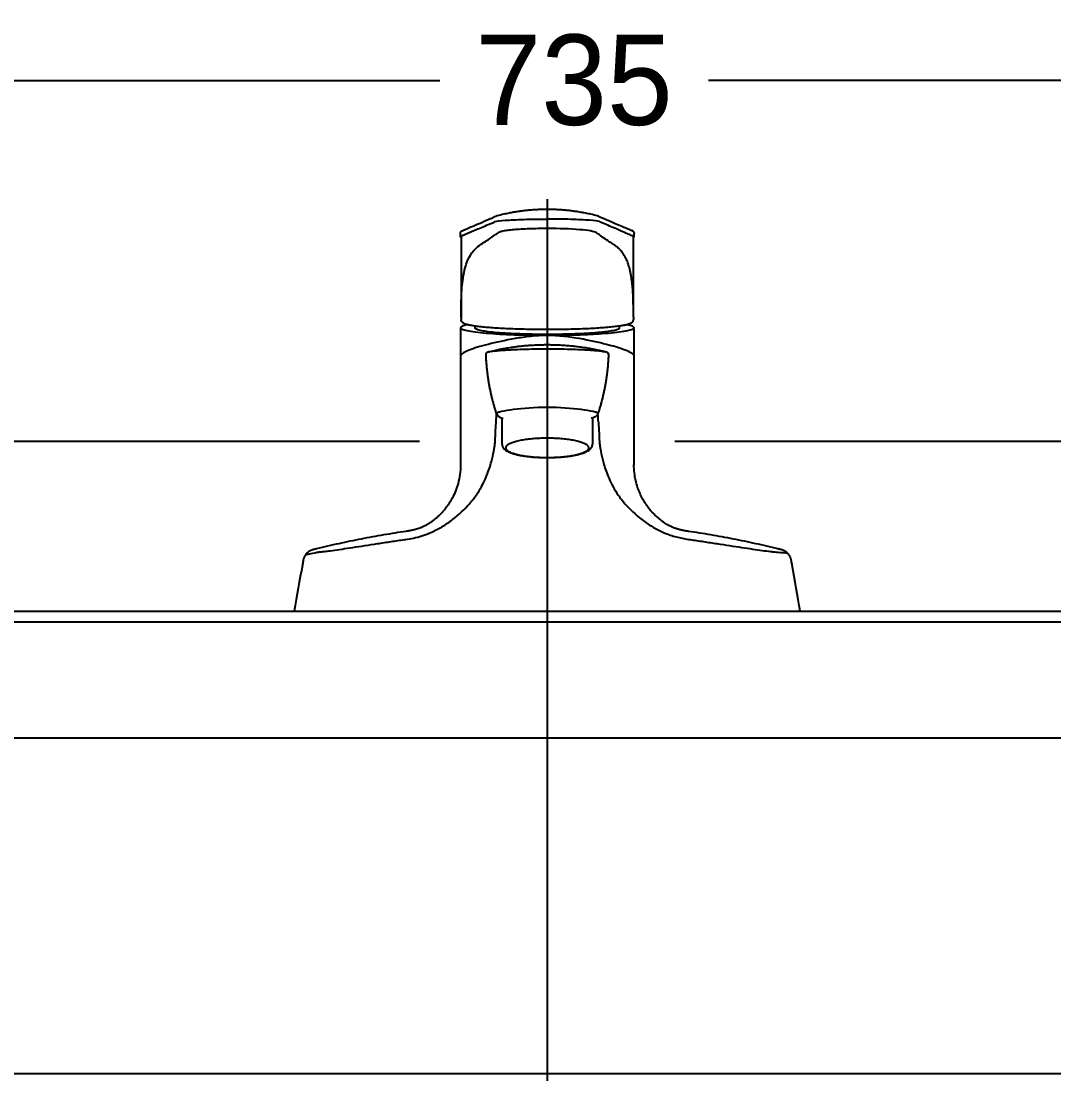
# Model space of a CAD drawing. Header units: millimetres. Extents: x 0 to 4460, y -80 to 3036.
# Drawn here: x 455.9 to 741.5, y 777.8 to 1069 of the extents above; entities that cross this region are included whole.
import ezdxf
from ezdxf.lldxf.tags import DXFTag

# ---------------------------------------------------------------- set-up
doc = ezdxf.new("R2010")
doc.units = ezdxf.units.MM
doc.header["$LTSCALE"] = 0.5
doc.header["$MEASUREMENT"] = 0
for name, color, linetype in [('내부선 및 부속', 4, 'Continuous'), ('외형선', 3, 'Continuous'), ('중심선', 1, 'DASHED'), ('치수선', 7, 'Continuous')]:
    doc.layers.add(name, color=color, linetype=linetype)
doc.styles.add('____', font='')
doc.styles.get('____').set_extended_font_data('굴림')
tags = doc.linetypes.add('DASHDOT', pattern=[70, 31, -13, 13, -13]).pattern_tags.tags
tags[10:11] = [DXFTag(74, 4), DXFTag(75, 0), DXFTag(340, '0'), DXFTag(46, 0.0), DXFTag(50, 0.0), DXFTag(44, 0.0), DXFTag(45, 0.0)]
tags[8:9] = [DXFTag(74, 4), DXFTag(75, 0), DXFTag(340, '0'), DXFTag(46, 0.0), DXFTag(50, 0.0), DXFTag(44, 0.0), DXFTag(45, 0.0)]
tags[6:7] = [DXFTag(74, 4), DXFTag(75, 0), DXFTag(340, '0'), DXFTag(46, 0.0), DXFTag(50, 0.0), DXFTag(44, 0.0), DXFTag(45, 0.0)]
tags[4:5] = [DXFTag(74, 4), DXFTag(75, 0), DXFTag(340, '0'), DXFTag(46, 0.0), DXFTag(50, 0.0), DXFTag(44, 0.0), DXFTag(45, 0.0)]
tags = doc.linetypes.add('DASHED', pattern=[25.72, 12.86, -12.86]).pattern_tags.tags
tags[6:7] = [DXFTag(74, 4), DXFTag(75, 0), DXFTag(340, '0'), DXFTag(46, 0.0), DXFTag(50, 0.0), DXFTag(44, 0.0), DXFTag(45, 0.0)]
tags[4:5] = [DXFTag(74, 4), DXFTag(75, 0), DXFTag(340, '0'), DXFTag(46, 0.0), DXFTag(50, 0.0), DXFTag(44, 0.0), DXFTag(45, 0.0)]
doc.dimstyles.new('MSADIM', dxfattribs={"dimtxt": 35, "dimasz": 25, "dimexe": 10, "dimexo": 7.5, "dimgap": 0.09, "dimtad": 0, "dimtoh": 1, "dimdec": 0, "dimzin": 1, "dimdsep": 46, "dimtxsty": '____', "dimcen": 11.25, "dimadec": 0, "dimazin": 0, "dimtfac": 1, "dimtdec": 4, "dimtix": 1, "dimtmove": 0, "dimatfit": 3, "dimfxl": 1, "dimtolj": 1, "dimtzin": 1, "dimarcsym": 0})

# ---------------------------------------------------------------- blocks, each defined once
blk = doc.blocks.new('*D5')
at = {"layer": '치수선', "color": 0, "linetype": 'Continuous', "lineweight": -2, "transparency": 16777216}
for p, q in [((1040.57, 902.77), (1140.55, 902.77)), ((1130.55, 877.77), (1130.55, 755.6)), ((1130.55, 587.77), (1130.55, 709.94)), ((654.12, 562.77), (1140.55, 562.77))]:
    blk.add_line(p, q, dxfattribs=at)
at = {"layer": '치수선', "color": 0, "linetype": 'Continuous', "transparency": 16777216}
for points in [[(1126.38, 877.77), (1134.72, 877.77), (1130.55, 902.77)], [(1126.38, 587.77), (1134.72, 587.77), (1130.55, 562.77)]]:
    blk.add_solid(points, dxfattribs=at)
at = {"layer": '치수선', "color": 0, "linetype": 'Continuous', "transparency": 16777216, "insert": (1130.55, 732.77), "char_height": 25, "attachment_point": 5, "style": '____'}
blk.add_mtext('\\A1;340', dxfattribs=at)
blk = doc.blocks.new('*D22')
at = {"layer": '치수선', "color": 0, "linetype": 'Continuous', "lineweight": -2, "transparency": 16777216}
for p, q in [((241.26, 990.06), (241.26, 1062.56)), ((976.42, 990.06), (976.42, 1062.56)), ((266.26, 1052.56), (571.69, 1052.56)), ((951.42, 1052.56), (645.99, 1052.56))]:
    blk.add_line(p, q, dxfattribs=at)
at = {"layer": '치수선', "color": 0, "linetype": 'Continuous', "transparency": 16777216}
for points in [[(266.26, 1056.72), (266.26, 1048.39), (241.26, 1052.56)], [(951.42, 1056.72), (951.42, 1048.39), (976.42, 1052.56)]]:
    blk.add_solid(points, dxfattribs=at)
at = {"layer": '치수선', "color": 0, "linetype": 'Continuous', "transparency": 16777216, "insert": (608.84, 1052.56), "char_height": 25, "attachment_point": 5, "style": '____'}
blk.add_mtext('\\A1;735', dxfattribs=at)

msp = doc.modelspace()

# ---------------------------------------------------------------- linework, layer by layer
at = {"layer": '내부선 및 부속', "linetype": 'Continuous'}
for p, q in [((588.92, 951.9), (588.92, 959.2)), ((613.92, 959.2), (613.92, 951.9)), ((601.42, 948.24), (601.42, 948.26)), ((531.45, 905.77), (671.39, 905.77))]:
    msp.add_line(p, q, dxfattribs=at)
msp.add_lwpolyline([(625.24, 987.11), (625.24, 986.38)], dxfattribs=at)
for points, knots in [([(615.27, 1015.09), (614.67, 1015.25), (613.56, 1015.51), (612.06, 1015.82), (610.88, 1016.04), (609.98, 1016.19), (609.1, 1016.32), (608.06, 1016.46), (606.78, 1016.6), (605.45, 1016.72), (604.16, 1016.8), (602.86, 1016.85), (601.49, 1016.87), (600.19, 1016.85), (598.94, 1016.81), (597.71, 1016.74), (596.38, 1016.63), (595.27, 1016.52), (594.5, 1016.42), (594.05, 1016.36), (593.57, 1016.3), (592.93, 1016.2), (592.01, 1016.05), (590.79, 1015.83), (589.27, 1015.51), (588.17, 1015.25), (587.56, 1015.09)], [0, 0, 0, 0, 0.066969, 0.121871, 0.16499, 0.196582, 0.219139, 0.260145, 0.308711, 0.357213, 0.402569, 0.447203, 0.495933, 0.54957, 0.586954, 0.629763, 0.680686, 0.729469, 0.748927, 0.763964, 0.777617, 0.800588, 0.834065, 0.87828, 0.933485, 1, 1, 1, 1]), ([(577.99, 1011.01), (578.08, 1011.05), (578.27, 1011.13), (578.68, 1011.3), (579.33, 1011.59), (580.7, 1012.17), (582.74, 1013.05), (584.65, 1013.88), (585.92, 1014.42), (586.38, 1014.62), (586.74, 1014.79), (587.05, 1014.91), (587.27, 1015)], [0, 0, 0, 0, 0.03125, 0.0625, 0.125, 0.25, 0.499999, 0.785712, 0.871426, 0.908163, 0.935718, 1, 1, 1, 1]), ([(582.3, 1011.46), (583.55, 1012), (584.8, 1012.54), (586.21, 1013.15), (586.37, 1013.21), (586.68, 1013.35), (586.8, 1013.42), (587.46, 1013.62), (588.41, 1013.74), (591.14, 1013.96), (592.92, 1014.05), (596.94, 1014.17), (599.18, 1014.2), (601.42, 1014.2)], [-1, -1, -1, -1, -0.5, -0.5, -0.4375, -0.4375, -0.375, -0.375, -0.25, -0.25, -0.125, -0.125, 0, 0, 0, 0]), ([(620.53, 1011.46), (619.28, 1012), (618.03, 1012.54), (616.63, 1013.15), (616.47, 1013.21), (616.16, 1013.35), (616.04, 1013.42), (615.38, 1013.62), (614.43, 1013.74), (611.69, 1013.96), (609.92, 1014.05), (605.9, 1014.17), (603.66, 1014.2), (601.42, 1014.2)], [0, 0, 0, 0, 0.499999, 0.499999, 0.562499, 0.562499, 0.624999, 0.624999, 0.75, 0.75, 0.875, 0.875, 1, 1, 1, 1]), ([(615.57, 1015), (617.11, 1014.34), (619.27, 1013.41), (621.82, 1012.31), (623.08, 1011.77), (624.05, 1011.36), (624.58, 1011.12), (624.85, 1011.01)], [0, 0, 0, 0, 0.499999, 0.699999, 0.819999, 0.910001, 1, 1, 1, 1]), ([(582.31, 1011.46), (582.3, 1011.46), (582.3, 1011.46), (582.26, 1011.45), (582.19, 1011.41), (582.07, 1011.36), (581.96, 1011.31), (581.84, 1011.26), (581.73, 1011.22), (581.62, 1011.17), (581.5, 1011.12), (581.39, 1011.07), (581.27, 1011.02), (581.16, 1010.97), (581.04, 1010.92), (580.93, 1010.87), (580.81, 1010.82), (580.7, 1010.77), (580.58, 1010.72), (580.47, 1010.67), (580.35, 1010.62), (580.24, 1010.57), (580.12, 1010.52), (580.01, 1010.48), (579.9, 1010.43), (579.78, 1010.38), (579.67, 1010.33), (579.55, 1010.28), (579.44, 1010.23), (579.32, 1010.18), (579.21, 1010.13), (579.09, 1010.08), (578.98, 1010.03), (578.87, 1009.98), (578.75, 1009.93), (578.64, 1009.88), (578.52, 1009.83), (578.41, 1009.78), (578.29, 1009.73), (578.18, 1009.68), (578.06, 1009.64), (577.95, 1009.59), (577.83, 1009.54), (577.72, 1009.49), (577.64, 1009.45), (577.6, 1009.44)], [0, 0, 0, 0, 0.000018, 0.000018, 0.024408, 0.048798, 0.073188, 0.097578, 0.121968, 0.146358, 0.170748, 0.195138, 0.219528, 0.243918, 0.268308, 0.292699, 0.317089, 0.341479, 0.365869, 0.390259, 0.414649, 0.439039, 0.463429, 0.487819, 0.512209, 0.536599, 0.560989, 0.585379, 0.60977, 0.63416, 0.65855, 0.68294, 0.70733, 0.73172, 0.75611, 0.7805, 0.80489, 0.82928, 0.85367, 0.87806, 0.90245, 0.926841, 0.951231, 0.975621, 1, 1, 1, 1]), ([(601.42, 1011.58), (600.57, 1011.58), (599.73, 1011.57), (598.07, 1011.54), (597.25, 1011.52), (595.68, 1011.46), (594.92, 1011.42), (593.49, 1011.34), (592.81, 1011.29), (591.57, 1011.18), (591, 1011.12), (589.99, 1010.99), (589.55, 1010.92), (588.81, 1010.77), (588.51, 1010.7), (588.17, 1010.58), (588.08, 1010.54), (587.98, 1010.49), (587.97, 1010.48), (587.94, 1010.46), (587.93, 1010.46), (587.92, 1010.45)], [-1, -1, -1, -1, -0.870036, -0.870036, -0.740071, -0.740071, -0.610107, -0.610107, -0.480142, -0.480142, -0.350178, -0.350178, -0.220214, -0.220214, -0.090249, -0.090249, -0.025267, -0.025267, -0.009022, -0.009022, 0, 0, 0, 0]), ([(614.91, 1010.45), (614.45, 1010.77), (612.8, 1011.06), (607.88, 1011.47), (604.69, 1011.58), (601.42, 1011.58)], [-1, -1, -1, -1, -0.5, -0.5, 0, 0, 0, 0]), ([(619.21, 1007.52), (618.89, 1007.74), (618.57, 1007.96), (617.69, 1008.56), (617.14, 1008.94), (616.3, 1009.51), (616.02, 1009.7), (615.61, 1009.98), (615.47, 1010.07), (615.26, 1010.22), (615.19, 1010.26), (615.08, 1010.34), (615.05, 1010.36), (615, 1010.39), (614.98, 1010.41), (614.95, 1010.42), (614.95, 1010.43), (614.93, 1010.44), (614.92, 1010.45), (614.91, 1010.45)], [0, 0, 0, 0, 0.224228, 0.224228, 0.612114, 0.612114, 0.806057, 0.806057, 0.903028, 0.903028, 0.951514, 0.951514, 0.975757, 0.975757, 0.987879, 0.987879, 0.993939, 0.993939, 1, 1, 1, 1]), ([(625.23, 1009.44), (624.84, 1009.61), (624.45, 1009.77), (623.67, 1010.11), (623.28, 1010.28), (622.09, 1010.79), (621.32, 1011.12), (620.53, 1011.46)], [0, 0, 0, 0, 0.249998, 0.249998, 0.5, 0.5, 1, 1, 1, 1]), ([(577.38, 1009.22), (577.37, 1009.27), (577.42, 1009.35), (577.56, 1009.42), (577.6, 1009.44)], [0, 0, 0, 0, 0.732414, 1, 1, 1, 1]), ([(583.63, 1007.52), (584.1, 1007.85), (585.06, 1008.5), (586.45, 1009.45), (587.36, 1010.07), (587.8, 1010.37)], [-1, -1, -1, -1, -0.656742, -0.313471, 0, 0, 0, 0]), ([(625.47, 1009.23), (625.47, 1009.25), (625.45, 1009.31), (625.36, 1009.38), (625.23, 1009.44)], [0, 0, 0, 0, 0.182045, 1, 1, 1, 1]), ([(578.21, 998.34), (578.27, 998.71), (578.51, 1000.04), (579.15, 1002.3), (580.31, 1004.7), (581.97, 1006.47), (583.03, 1007.14), (583.63, 1007.52)], [0, 0, 0, 0, 0.047127, 0.170612, 0.370369, 0.646651, 1, 1, 1, 1]), ([(625.24, 987.11), (625.24, 987.12), (625.24, 987.12), (625.24, 987.59), (625.24, 988.53), (625.23, 989.94), (625.21, 991.32), (625.17, 992.69), (625.11, 994.01), (625.02, 995.28), (624.9, 996.47), (624.76, 997.59), (624.6, 998.61), (624.42, 999.54), (624.22, 1000.39), (624.02, 1001.14), (623.79, 1001.83), (623.57, 1002.45), (623.33, 1003), (623.09, 1003.5), (622.85, 1003.95), (622.61, 1004.35), (622.37, 1004.72), (622.12, 1005.05), (621.88, 1005.35), (621.64, 1005.62), (621.4, 1005.86), (621.17, 1006.09), (620.93, 1006.29), (620.7, 1006.48), (620.47, 1006.65), (620.25, 1006.81), (620.04, 1006.96), (619.82, 1007.1), (619.62, 1007.25), (619.41, 1007.38), (619.28, 1007.47), (619.21, 1007.52)], [0, 0, 0, 0, 0.000004, 0.000004, 0.030307, 0.06061, 0.090913, 0.121216, 0.15152, 0.181823, 0.212126, 0.242429, 0.272732, 0.303036, 0.333339, 0.363642, 0.393945, 0.424248, 0.454552, 0.484855, 0.515158, 0.545461, 0.575765, 0.606068, 0.636371, 0.666674, 0.696977, 0.727281, 0.757584, 0.787887, 0.81819, 0.848493, 0.878797, 0.9091, 0.939403, 0.969706, 1, 1, 1, 1]), ([(577.6, 987.01), (577.6, 989.09), (577.6, 991.18), (577.78, 995.08), (577.96, 996.87), (578.21, 998.34)], [0, 0, 0, 0, 0.5, 0.5, 1, 1, 1, 1]), ([(579.63, 984.99), (579.5, 984.97), (579.38, 984.95), (578.04, 984.67), (577.41, 984.4), (577.42, 984.07), (577.45, 984.01), (577.5, 983.96)], [0, 0, 0, 0, 0.075115, 0.075115, 0.839439, 0.839439, 1, 1, 1, 1]), ([(578.08, 985.56), (578.18, 985.49), (578.44, 985.35), (578.92, 985.18), (579.44, 985.04), (579.98, 984.92), (580.58, 984.81), (581.44, 984.68), (582.67, 984.52), (584.38, 984.34), (586.31, 984.19), (588.43, 984.05), (590.71, 983.94), (593.13, 983.85), (595.65, 983.78), (598.25, 983.74), (600.88, 983.72), (603.52, 983.73), (606.14, 983.76), (608.69, 983.82), (611.16, 983.9), (613.5, 984), (615.69, 984.13), (617.7, 984.28), (619.49, 984.44), (620.73, 984.59), (621.54, 984.7), (622.01, 984.77), (622.46, 984.85), (622.92, 984.94), (623.43, 985.05), (623.96, 985.2), (624.43, 985.37), (624.67, 985.5), (624.77, 985.56)], [0, 0, 0, 0, 0.025837, 0.052885, 0.075395, 0.096186, 0.116647, 0.136713, 0.176112, 0.215595, 0.255213, 0.294568, 0.334035, 0.37366, 0.412993, 0.45244, 0.492079, 0.531411, 0.570842, 0.610458, 0.649848, 0.689354, 0.728869, 0.768257, 0.807779, 0.84721, 0.861678, 0.875902, 0.889899, 0.905154, 0.924326, 0.947563, 0.974811, 1, 1, 1, 1]), ([(625.33, 983.96), (625.39, 984.01), (625.42, 984.07), (625.42, 984.4), (624.77, 984.68), (623.45, 984.95), (623.33, 984.97), (623.2, 984.99)], [0, 0, 0, 0, 0.164418, 0.164418, 0.927414, 0.927414, 1, 1, 1, 1]), ([(624.76, 985.55), (624.82, 985.59), (624.89, 985.63), (625.13, 985.88), (625.23, 986.15), (625.24, 986.38)], [0, 0, 0, 0, 0.221414, 0.221414, 1, 1, 1, 1]), ([(577.5, 983.96), (577.58, 983.88), (577.71, 983.8), (578.2, 983.59), (578.67, 983.46), (579.89, 983.21), (580.64, 983.09), (582.4, 982.87), (583.42, 982.76), (586.75, 982.48), (589.43, 982.32), (595.18, 982.12), (598.32, 982.07), (602.98, 982.07), (604.56, 982.08), (607.62, 982.13), (609.1, 982.17), (612, 982.27), (613.4, 982.34), (616, 982.49), (617.21, 982.57), (619.46, 982.76), (620.46, 982.87), (622.21, 983.09), (622.97, 983.21), (624.18, 983.46), (624.64, 983.59), (625.13, 983.8), (625.26, 983.88), (625.33, 983.96)], [0, 0, 0, 0, 0.038278, 0.038278, 0.104289, 0.104289, 0.1703, 0.1703, 0.236312, 0.236312, 0.368335, 0.368335, 0.500358, 0.500358, 0.566369, 0.566369, 0.632381, 0.632381, 0.698392, 0.698392, 0.764404, 0.764404, 0.830415, 0.830415, 0.896427, 0.896427, 0.962438, 0.962438, 1, 1, 1, 1]), ([(625.33, 976.56), (625.16, 976.75), (624.76, 977.17), (623.11, 977.94), (620.7, 978.76), (616.73, 979.83), (610.61, 981.21), (602.95, 982.19), (596.82, 981.82), (591.02, 980.93), (584.67, 979.51), (580.23, 978.21), (578.42, 977.33), (577.75, 976.87), (577.58, 976.66), (577.5, 976.56)], [-1, -1, -1, -1, -0.943803, -0.874413, -0.803145, -0.749362, -0.624758, -0.50038, -0.437674, -0.375161, -0.250318, -0.125632, -0.063054, -0.030562, 0, 0, 0, 0]), ([(617.38, 977.5), (616.92, 977.61), (616.05, 977.81), (614.85, 978.06), (613.89, 978.24), (613.18, 978.37), (612.18, 978.54), (610.87, 978.74), (609.29, 978.94), (607.82, 979.09), (606.25, 979.22), (604.45, 979.32), (602.68, 979.37), (601.03, 979.38), (599.69, 979.36), (598.52, 979.32), (597.52, 979.27), (596.52, 979.21), (595.32, 979.12), (594.07, 979), (592.96, 978.87), (592.12, 978.76), (591.38, 978.65), (590.62, 978.53), (589.68, 978.38), (588.5, 978.16), (587.05, 977.87), (586, 977.63), (585.45, 977.5)], [0, 0, 0, 0, 0.044632, 0.084712, 0.114728, 0.13513, 0.153139, 0.209918, 0.257967, 0.299492, 0.346587, 0.404053, 0.468531, 0.510798, 0.554848, 0.592094, 0.621555, 0.649944, 0.684591, 0.731969, 0.765248, 0.789022, 0.811147, 0.835578, 0.862504, 0.899524, 0.947127, 1, 1, 1, 1]), ([(585.86, 977.58), (586.02, 977.61), (586.39, 977.67), (587.07, 977.76), (587.85, 977.83), (588.63, 977.9), (589.37, 977.96), (590.07, 978), (590.7, 978.04), (591.25, 978.07), (593.41, 978.18), (596.81, 978.29), (601.31, 978.34), (605.69, 978.3), (609.41, 978.19), (612.55, 978.02), (614.73, 977.87), (616.28, 977.71), (616.9, 977.6), (617.02, 977.57)], [0, 0, 0, 0, 0.032912, 0.071006, 0.105631, 0.136814, 0.164564, 0.188879, 0.209763, 0.227222, 0.241264, 0.411879, 0.497391, 0.57456, 0.736526, 0.790602, 0.868576, 0.970469, 1, 1, 1, 1]), ([(625.33, 976.56), (625.33, 976.56), (625.33, 976.55), (625.33, 976.53), (625.33, 976.51), (625.33, 976.5), (625.33, 976.49)], [0, 0, 0, 0, 0.206754, 0.438245, 0.720609, 1, 1, 1, 1]), ([(615.44, 960.42), (615.41, 960.46), (615.36, 960.56), (614.99, 960.74), (613.84, 961.04), (609.9, 961.72), (601.42, 962.35), (592.96, 961.72), (589.01, 961.04), (587.85, 960.74), (587.48, 960.56), (587.42, 960.46), (587.4, 960.42)], [-1, -1, -1, -1, -0.971877, -0.936755, -0.873944, -0.748539, -0.500033, -0.251892, -0.126651, -0.063532, -0.027909, 0, 0, 0, 0]), ([(562.78, 925.68), (563.53, 925.81), (565.05, 926.07), (567.29, 926.73), (569.76, 927.7), (572.47, 929.11), (576.18, 931.63), (578.73, 934.06), (580.38, 936), (581.02, 936.78), (582.07, 938.21), (583.75, 940.95), (585.29, 944.6), (586.25, 948.02), (586.66, 950.14), (586.9, 951.58), (586.97, 952.21), (587.01, 952.56)], [0, 0, 0, 0, 0.040778, 0.082578, 0.12533, 0.184727, 0.250324, 0.375323, 0.387811, 0.406602, 0.437997, 0.500578, 0.620976, 0.74977, 0.874561, 0.930141, 1, 1, 1, 1]), ([(615.83, 952.56), (615.87, 952.21), (615.94, 951.59), (616.18, 950.15), (616.58, 948.07), (617.52, 944.63), (619.06, 941.01), (620.76, 938.21), (621.8, 936.8), (622.44, 936.02), (624.09, 934.08), (626.65, 931.64), (630.35, 929.12), (633.41, 927.53), (636.62, 926.32), (638.92, 925.89), (640.05, 925.68)], [0, 0, 0, 0, 0.069876, 0.124866, 0.24934, 0.374583, 0.499676, 0.562076, 0.593194, 0.61102, 0.624427, 0.749511, 0.815093, 0.874543, 0.938402, 1, 1, 1, 1]), ([(588.93, 951.9), (588.93, 951.83), (588.92, 951.62), (589.02, 951.28), (589.22, 950.92), (589.49, 950.59), (589.86, 950.28), (590.34, 949.98), (590.94, 949.69), (591.65, 949.42), (592.44, 949.19), (593.29, 948.98), (594.21, 948.8), (595.18, 948.65), (596.21, 948.51), (597.28, 948.41), (598.38, 948.32), (599.52, 948.27), (600.53, 948.24), (601.17, 948.24), (601.42, 948.24)], [0, 0, 0, 0, 0.021022, 0.063347, 0.106004, 0.151989, 0.204422, 0.265513, 0.332751, 0.399542, 0.464481, 0.528085, 0.590824, 0.652997, 0.714792, 0.77633, 0.837693, 0.898939, 0.960114, 1, 1, 1, 1]), ([(601.42, 948.24), (601.62, 948.24), (602.21, 948.24), (603.17, 948.26), (604.31, 948.32), (605.41, 948.39), (606.49, 948.5), (607.51, 948.63), (608.49, 948.78), (609.4, 948.95), (610.25, 949.15), (611.03, 949.37), (611.74, 949.62), (612.37, 949.91), (612.89, 950.21), (613.3, 950.55), (613.6, 950.89), (613.81, 951.26), (613.91, 951.61), (613.91, 951.82), (613.9, 951.9)], [0, 0, 0, 0, 0.03216, 0.093309, 0.154497, 0.215742, 0.27708, 0.338559, 0.40024, 0.462211, 0.5246, 0.587601, 0.651523, 0.716856, 0.784287, 0.842861, 0.892186, 0.93599, 0.977075, 1, 1, 1, 1]), ([(577.45, 946.2), (577.45, 945.31), (577.32, 943.59), (576.82, 941.15), (576.1, 939), (575.25, 937.16), (574.36, 935.65), (573.51, 934.44), (572.71, 933.46), (572, 932.68), (571.35, 932.05), (570.73, 931.49), (570.08, 930.95), (569.47, 930.5), (568.96, 930.15), (568.57, 929.9), (568.19, 929.67), (567.77, 929.43), (567.35, 929.21), (566.97, 929.03), (566.8, 928.95), (566.73, 928.93)], [0, 0, 0, 0, 0.099412, 0.192409, 0.277434, 0.353309, 0.419221, 0.474707, 0.521984, 0.562533, 0.59633, 0.626297, 0.660797, 0.700585, 0.723427, 0.749593, 0.779593, 0.81384, 0.866712, 0.928556, 1, 1, 1, 1]), ([(577.46, 946.2), (577.44, 946.21), (577.39, 946.23), (577.46, 946.29), (577.5, 946.33)], [0, 0, 0, 0, 0.317001, 1, 1, 1, 1]), ([(625.33, 946.33), (625.38, 946.29), (625.44, 946.24), (625.4, 946.21), (625.38, 946.2)], [0, 0, 0, 0, 0.682727, 1, 1, 1, 1]), ([(636.1, 928.94), (636.03, 928.96), (635.86, 929.04), (635.48, 929.21), (635.05, 929.44), (634.57, 929.71), (633.95, 930.09), (633.21, 930.6), (632.44, 931.2), (631.77, 931.78), (631.2, 932.32), (630.66, 932.87), (630.04, 933.56), (629.3, 934.48), (628.51, 935.6), (627.74, 936.9), (627.02, 938.36), (626.36, 940.04), (625.83, 941.94), (625.48, 944.01), (625.39, 945.46), (625.39, 946.21)], [0, 0, 0, 0, 0.07756, 0.142424, 0.195449, 0.238772, 0.278793, 0.318109, 0.357903, 0.395236, 0.423042, 0.449479, 0.483299, 0.527863, 0.583065, 0.637016, 0.697906, 0.765319, 0.838674, 0.917212, 1, 1, 1, 1]), ([(562.39, 927.83), (560.31, 927.51), (556.16, 926.87), (549.95, 925.73), (543.77, 924.45), (539.67, 923.48), (537.62, 922.99)], [0, 0, 0, 0, 0.249583, 0.499442, 0.749581, 1, 1, 1, 1]), ([(665.22, 922.99), (663.17, 923.48), (659.07, 924.45), (652.88, 925.73), (646.68, 926.88), (642.52, 927.51), (640.44, 927.83)], [0, 0, 0, 0, 0.250423, 0.500563, 0.750421, 1, 1, 1, 1]), ([(534.57, 921.31), (537.95, 922.12), (538.61, 922.16), (539.89, 922.29), (541.62, 922.51), (543.91, 922.83), (546.85, 923.27), (550.09, 923.76), (553.59, 924.3), (557.24, 924.86), (559.77, 925.24), (561.02, 925.43)], [0, 0, 0, 0, 0.082619, 0.165943, 0.250778, 0.37551, 0.501842, 0.628649, 0.752756, 0.878681, 1, 1, 1, 1]), ([(641.8, 925.43), (642.42, 925.33), (643.67, 925.14), (645.53, 924.86), (647.39, 924.58), (649.82, 924.21), (652.75, 923.76), (655.99, 923.27), (658.94, 922.83), (661.5, 922.47), (663.68, 922.2), (664.71, 922.13), (667.81, 921.84)], [0, 0, 0, 0, 0.060417, 0.121583, 0.183923, 0.247835, 0.37199, 0.499042, 0.625317, 0.750071, 0.876288, 1, 1, 1, 1]), ([(533.88, 919.59), (533.82, 919.23), (533.76, 918.87), (532.95, 914.27), (532.2, 910.02), (531.45, 905.77)], [-1, -1, -1, -1, -0.921788, -0.921788, 0, 0, 0, 0]), ([(671.39, 905.77), (670.64, 910.02), (669.89, 914.27), (669.08, 918.87), (669.02, 919.23), (668.95, 919.59)], [-1, -1, -1, -1, -0.07821, -0.07821, 0, 0, 0, 0])]:
    msp.add_open_spline(points, degree=3, knots=knots, dxfattribs=at)
for points, degree in [([(587.66, 1015.12), (587.42, 1015.04), (587.18, 1014.97)], 2), ([(615.66, 1014.97), (615.42, 1015.04), (615.18, 1015.12)], 2), ([(577.38, 1010.32), (577.5, 1010.86), (577.88, 1010.97)], 2), ([(577.88, 1010.97), (577.91, 1010.97), (577.93, 1010.98), (577.95, 1010.99), (577.97, 1011), (577.99, 1011.01)], 5), ([(587.8, 1010.37), (587.82, 1010.38), (587.85, 1010.4), (587.88, 1010.42), (587.9, 1010.44), (587.92, 1010.45)], 5), ([(587.92, 1010.45), (587.92, 1010.45), (587.91, 1010.44), (587.9, 1010.44)], 3), ([(587.9, 1010.44), (587.91, 1010.45), (587.93, 1010.45)], 2), ([(624.85, 1011.01), (624.87, 1011), (624.89, 1010.99), (624.91, 1010.98), (624.93, 1010.98), (624.95, 1010.97)], 5), ([(625.45, 1010.42), (625.32, 1010.84), (624.95, 1010.97)], 2), ([(577.38, 1010.3), (577.38, 1009.76), (577.38, 1009.22)], 2), ([(577.6, 1009.44), (577.6, 1001.98), (577.6, 994.5), (577.6, 987.01)], 3), ([(625.24, 987.12), (625.24, 994.56), (625.23, 1002), (625.23, 1009.44)], 3), ([(625.46, 1009.23), (625.46, 1009.77), (625.46, 1010.31)], 2), ([(577.6, 987.01), (577.6, 986.8), (577.6, 986.59), (577.6, 986.38)], 3), ([(581.52, 984.67), (581.49, 984.5), (581.46, 984.33), (581.43, 984.16)], 3), ([(621.4, 984.16), (621.37, 984.33), (621.35, 984.5), (621.31, 984.67)], 3), ([(624.8, 985.57), (624.82, 985.59), (624.83, 985.6)], 2), ([(577.5, 976.56), (577.5, 980.26), (577.5, 983.96)], 2), ([(625.33, 983.96), (625.33, 980.26), (625.33, 976.56)], 2), ([(577.5, 972.15), (577.5, 974.35), (577.5, 976.54)], 2), ([(587.4, 960.42), (584.81, 968.34), (584.49, 976.77)], 2), ([(584.74, 977.25), (584.71, 977.23), (584.69, 977.22)], 2), ([(585.32, 977.47), (584.91, 977.37), (584.74, 977.24)], 2), ([(585.32, 977.47), (585.38, 977.49), (585.44, 977.5), (585.51, 977.52)], 3), ([(618.35, 976.77), (618.03, 968.34), (615.44, 960.42)], 2), ([(617.35, 977.49), (617.4, 977.48), (617.45, 977.47), (617.49, 977.46)], 3), ([(618.1, 977.25), (617.88, 977.39), (617.4, 977.5)], 2), ([(618.09, 977.25), (618.23, 977.14), (618.33, 976.95), (618.32, 976.79)], 3), ([(618.15, 977.21), (618.12, 977.23), (618.1, 977.25)], 2), ([(618.13, 977.21), (618.26, 977.11), (618.36, 976.93), (618.35, 976.77)], 3), ([(618.35, 976.77), (618.33, 976.78), (618.32, 976.79)], 2), ([(625.33, 976.49), (625.33, 974.32), (625.33, 972.15)], 2), ([(577.5, 954.18), (577.5, 963.15), (577.5, 972.12)], 2), ([(625.33, 972.15), (625.33, 963.17), (625.33, 954.18)], 2), ([(587.01, 952.56), (587.09, 954.99), (587.19, 956.69), (587.3, 958.41)], 3), ([(587.3, 958.42), (587.33, 959.02), (587.36, 959.61), (587.39, 960.21)], 3), ([(587.39, 960.21), (587.39, 960.28), (587.39, 960.35), (587.4, 960.42)], 3), ([(587.4, 960.42), (587.68, 959.68), (588.46, 959.16), (589.27, 959.16)], 3), ([(615.44, 960.42), (615.15, 959.68), (614.37, 959.16), (613.57, 959.16)], 3), ([(615.54, 958.42), (615.51, 959.01), (615.48, 959.61), (615.45, 960.21)], 3), ([(615.54, 958.41), (615.65, 956.69), (615.75, 954.99), (615.83, 952.56)], 3), ([(577.5, 946.31), (577.5, 950.25), (577.5, 954.18)], 2), ([(625.33, 954.18), (625.33, 950.25), (625.33, 946.31)], 2), ([(561.02, 925.43), (561.61, 925.51), (562.19, 925.6), (562.78, 925.68)], 3), ([(640.05, 925.68), (640.63, 925.6), (641.22, 925.51), (641.8, 925.43)], 3), ([(537.62, 922.99), (537.18, 922.88), (536.74, 922.78)], 2), ([(666.1, 922.78), (665.66, 922.88), (665.22, 922.99)], 2), ([(533.91, 919.76), (533.9, 919.68), (533.88, 919.59)], 2), ([(668.95, 919.59), (668.94, 919.68), (668.92, 919.76)], 2)]:
    msp.add_open_spline(points, degree=degree, dxfattribs=at)
for points, weights, knots in [([(625.44, 1010.46), (625.45, 1010.41), (625.46, 1010.37), (625.46, 1010.34), (625.46, 1010.32)], [0.935379924268, 0.963021278196, 1, 0.980312307188, 0.963271348567], [-6.4815035, -6.4815035, -6.4815035, -6.2831853, -6.2831853, -6.1775995, -6.1775995, -6.1775995]), ([(601.42, 982.38), (621.42, 982.38), (621.42, 984.13), (621.42, 984.14), (621.42, 984.15)], [0.9999999912, 0.707106785586, 1, 0.996797641794, 0.993665309778], [1.570796, 1.570796, 1.570796, 3.141593, 3.141593, 3.158767, 3.158767, 3.158767]), ([(601.42, 953.59), (589.92, 953.59), (589.92, 950.93), (589.92, 948.26), (601.42, 948.26)], [1, 0.707106781187, 1, 0.707106781187, 1], [1.570796, 1.570796, 1.570796, 3.141593, 3.141593, 4.712389, 4.712389, 4.712389]), ([(601.42, 948.26), (612.92, 948.26), (612.92, 950.93), (612.92, 953.59), (601.42, 953.59)], [1, 0.707106781187, 1, 0.707106781187, 1], [4.712389, 4.712389, 4.712389, 6.283185, 6.283185, 7.853982, 7.853982, 7.853982]), ([(566.73, 928.93), (566.73, 928.93), (566.73, 928.93), (564.63, 928.11), (562.39, 927.83)], [0.99999269032, 0.999996345114, 1, 0.952972874632, 0.921047160825], [-3.1416399, -3.1416399, -3.1416399, -3.1416203, -3.1416203, -2.8893844, -2.8893844, -2.8893844])]:
    msp.add_rational_spline(points, weights, degree=2, knots=knots, dxfattribs=at)
for points, weights in [([(578.08, 985.56), (577.61, 985.82), (577.6, 986.38)], [0.868590026589, 0.814209842765, 0.999987082565]), ([(581.42, 984.15), (581.42, 984.14), (581.42, 984.13)], [0.993665449998, 0.996797713471, 1]), ([(581.42, 984.13), (581.42, 982.38), (601.42, 982.38)], [1, 0.707106779201, 1.00000000397]), ([(584.52, 976.79), (584.48, 977.16), (584.83, 977.3)], [1, 0.780089129181, 0.952505122166]), ([(584.7, 977.22), (584.73, 977.24), (584.77, 977.26)], [0.899933583735, 0.912585813372, 0.932584216883]), ([(640.44, 927.83), (638.2, 928.11), (636.1, 928.94)], [0.920943492559, 0.952889099921, 0.999978204621]), ([(536.74, 922.78), (534.34, 922.19), (533.91, 919.76)], [1, 0.838193261846, 1]), ([(668.92, 919.76), (668.49, 922.19), (666.1, 922.78)], [1, 0.838193261744, 1])]:
    msp.add_rational_spline(points, weights, degree=2, dxfattribs=at)
at = {"layer": '외형선', "linetype": 'Continuous'}
for points in [[(191.26, 952.77), (566.1, 952.77)], [(636.74, 952.77), (1026.47, 952.77)], [(191.26, 905.77), (1026.47, 905.77)], [(191.26, 902.77), (1026.47, 902.77)], [(191.26, 870.77), (1026.47, 870.77)], [(1026.47, 777.77), (191.26, 777.77)]]:
    msp.add_lwpolyline(points, dxfattribs=at)
at = {"layer": '중심선', "linetype": 'DASHDOT'}
msp.add_lwpolyline([(601.42, 1019.66), (601.42, 414.19)], dxfattribs=at)

# ---------------------------------------------------------------- dimensions: what is measured, and where the dimension line sits
at = {"layer": '치수선', "linetype": 'Continuous'}
dim = msp.add_linear_dim(base=(976.42, 1052.56), p1=(241.26, 982.56), p2=(976.42, 982.56), dimstyle='MSADIM', override={"dimtxt": 25, "dimgap": 10, "dimtih": 1}, dxfattribs=at)
dim.commit()
dim.dimension.update_dxf_attribs({"geometry": '*D22', "text_midpoint": (608.84, 1052.56)})
dim = msp.add_linear_dim(base=(1130.55, 902.77), p1=(646.62, 562.77), p2=(1033.07, 902.77), angle=90, dimstyle='MSADIM', override={"dimtxt": 25, "dimgap": 10, "dimtih": 1}, dxfattribs=at)
dim.commit()
dim.dimension.update_dxf_attribs({"geometry": '*D5', "text_midpoint": (1130.55, 732.77)})

doc.saveas('drawing.dxf')
